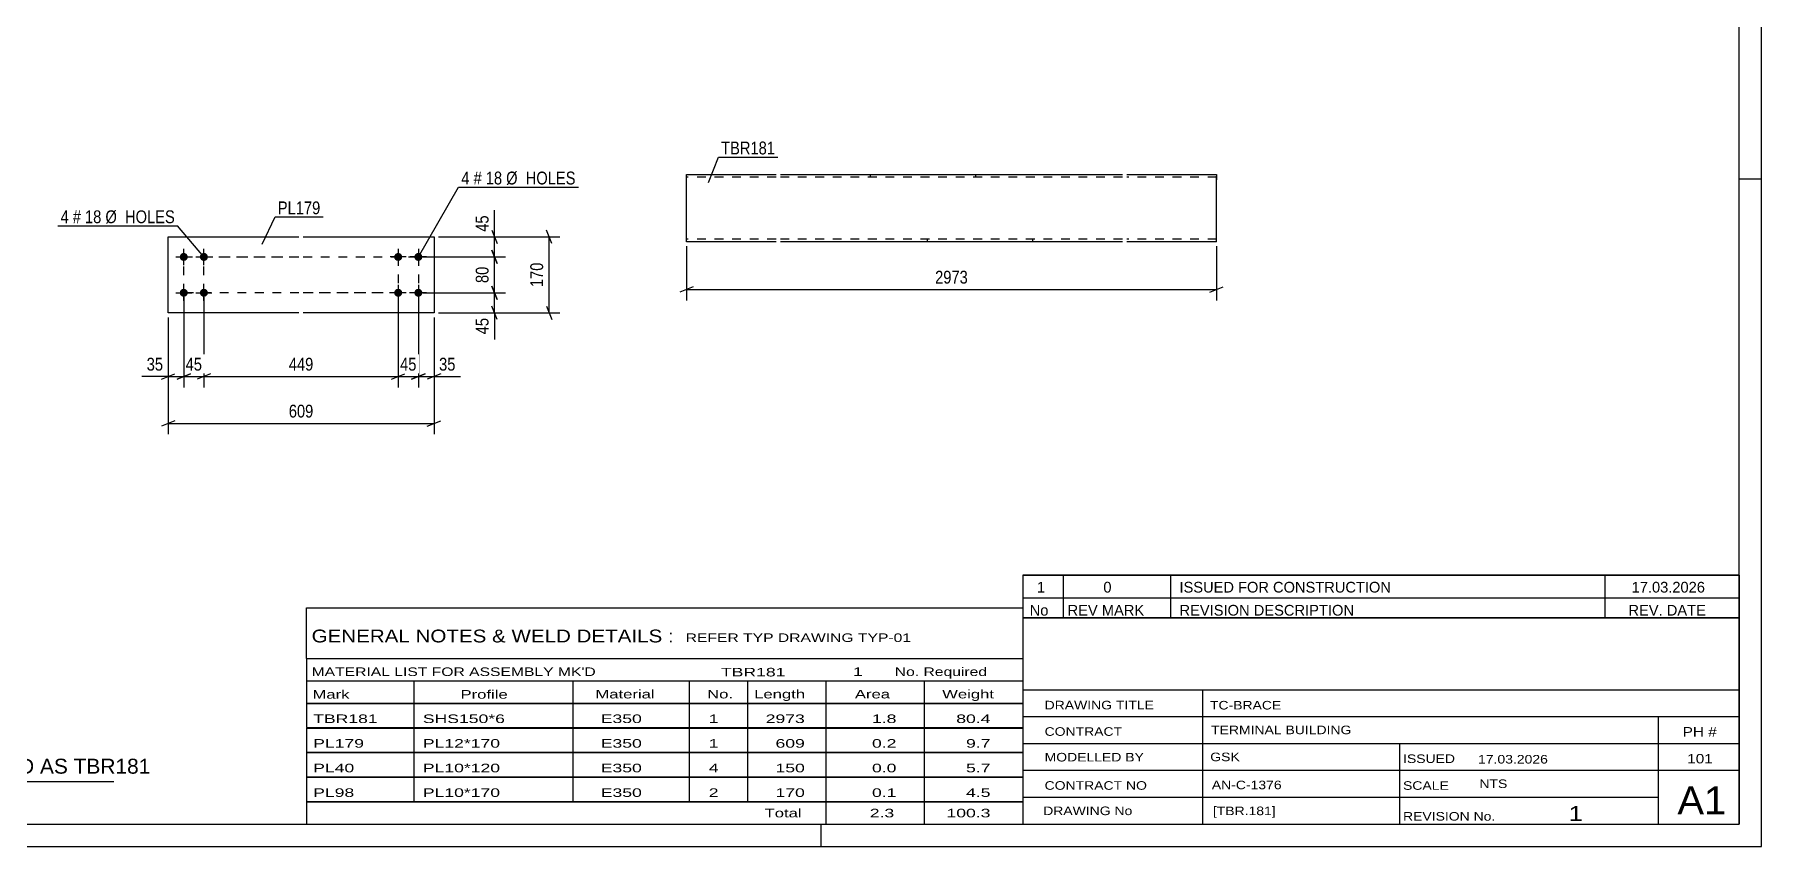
# Model space of a CAD drawing. Header units: millimetres. Extents: x 0 to 594, y 0 to 420.
# Drawn here: x 208.3 to 594, y 0 to 181.3 of the extents above; entities that cross this region are included whole.
import ezdxf

# ---------------------------------------------------------------- set-up
doc = ezdxf.new("R2010")
doc.units = ezdxf.units.MM
doc.linetypes.add('DXK_LINE_DOT2', pattern=[3.9198, 1.9599, -1.9599])
doc.styles.add('Arial', font='ARIAL.TTF', dxfattribs={"height": 0.2})
doc.styles.add('Arial Narrow', font='ARIALN.TTF', dxfattribs={"height": 0.2})

# ---------------------------------------------------------------- blocks, each defined once
blk = doc.blocks.new('Unknown-581560036-1128')
at = {"color": 5, "linetype": 'Continuous'}
for p, q in [((594, 0), (594, 420)), ((589, 5), (589, 415)), ((594, 149), (589, 149)), ((5, 5), (589, 5)), ((384, 0), (384, 5)), ((0, 0), (594, 0))]:
    blk.add_line(p, q, dxfattribs=at)
blk = doc.blocks.new('Bolt-581560036-3544 - 3542')
at = {"linetype": 'Continuous'}
for points in [[(289.49, 130.74, -1), (289.49, 132.54, -1)], [(293.99, 130.74, -1), (293.99, 132.54, -1)], [(289.49, 122.74, -1), (289.49, 124.54, -1)], [(293.99, 122.74, -1), (293.99, 124.54, -1)]]:
    blk.add_hatch(color=1, dxfattribs=at).paths.add_polyline_path(points)
at = {"color": 1, "linetype": 'Continuous'}
for p, q in [((291.29, 131.64), (287.69, 131.64)), ((289.49, 133.44), (289.49, 129.84)), ((295.79, 131.64), (292.19, 131.64)), ((293.99, 133.44), (293.99, 129.84)), ((291.29, 123.64), (287.69, 123.64)), ((289.49, 125.44), (289.49, 121.84)), ((295.79, 123.64), (292.19, 123.64)), ((293.99, 125.44), (293.99, 121.84))]:
    blk.add_line(p, q, dxfattribs=at)
blk = doc.blocks.new('Part-581560036-3543 - 3542')
at = {"color": 2, "linetype": 'Continuous'}
for p, q in [((238.09, 136.14), (267.29, 136.14)), ((238.09, 119.14), (238.09, 136.14)), ((268.29, 136.14), (297.49, 136.14)), ((297.49, 136.14), (297.49, 119.14)), ((267.29, 119.14), (238.09, 119.14)), ((297.49, 119.14), (268.29, 119.14))]:
    blk.add_line(p, q, dxfattribs=at)
blk = doc.blocks.new('Bolt-581560036-3545 - 3542')
at = {"linetype": 'Continuous'}
for points in [[(241.59, 132.54, -1), (241.59, 130.74, -1)], [(246.09, 132.54, -1), (246.09, 130.74, -1)], [(241.59, 124.54, -1), (241.59, 122.74, -1)], [(246.09, 124.54, -1), (246.09, 122.74, -1)]]:
    blk.add_hatch(color=1, dxfattribs=at).paths.add_polyline_path(points)
at = {"color": 1, "linetype": 'Continuous'}
for p, q in [((239.79, 131.64), (243.39, 131.64)), ((241.59, 129.84), (241.59, 133.44)), ((244.29, 131.64), (247.89, 131.64)), ((246.09, 129.84), (246.09, 133.44)), ((239.79, 123.64), (243.39, 123.64)), ((241.59, 121.84), (241.59, 125.44)), ((244.29, 123.64), (247.89, 123.64)), ((246.09, 121.84), (246.09, 125.44))]:
    blk.add_line(p, q, dxfattribs=at)
blk = doc.blocks.new('Part-581560036-1241 - 1223')
at = {"color": 2, "linetype": 'Continuous'}
for p, q in [((353.89, 135.13), (353.89, 150.04)), ((353.89, 150.04), (373.89, 150.04)), ((374.89, 150.04), (451.26, 150.04)), ((452.26, 150.04), (472.26, 150.04)), ((472.26, 150.04), (472.26, 149.95)), ((472.26, 149.95), (472.26, 148.84)), ((472.26, 135.04), (472.26, 148.84)), ((353.89, 135.04), (353.89, 135.13)), ((373.89, 135.04), (353.89, 135.04)), ((451.26, 135.04), (374.89, 135.04)), ((472.26, 135.04), (452.26, 135.04))]:
    blk.add_line(p, q, dxfattribs=at)
at = {"color": 7, "linetype": 'DXK_LINE_DOT2'}
for p, q in [((373.89, 149.44), (353.89, 149.44)), ((451.26, 149.44), (374.89, 149.44)), ((394.89, 150.04), (394.89, 149.44)), ((418.41, 150.04), (418.41, 149.44)), ((472.26, 149.44), (452.26, 149.44)), ((472.26, 148.84), (472.26, 149.69)), ((353.89, 135.64), (353.89, 135.69)), ((373.89, 135.64), (353.89, 135.64)), ((353.89, 135.04), (353.89, 135.04)), ((451.26, 135.64), (374.89, 135.64)), ((407.74, 135.04), (407.74, 135.64)), ((431.26, 135.04), (431.26, 135.64)), ((472.26, 135.64), (452.26, 135.64)), ((472.26, 135.64), (472.26, 135.69))]:
    blk.add_line(p, q, dxfattribs=at)
blk = doc.blocks.new('Rectangle-581560036-3716 - 3542')
at = {"color": 1, "linetype": 'DXK_LINE_DOT2'}
for p, q in [((241.59, 131.64), (267.29, 131.64)), ((241.59, 123.64), (241.59, 131.64)), ((268.29, 131.64), (293.99, 131.64)), ((293.99, 131.64), (293.99, 123.64)), ((267.29, 123.64), (241.59, 123.64)), ((293.99, 123.64), (268.29, 123.64))]:
    blk.add_line(p, q, dxfattribs=at)
blk = doc.blocks.new('Rectangle-581560036-3726 - 3542')
at = {"color": 1, "linetype": 'DXK_LINE_DOT2'}
for p, q in [((246.09, 131.64), (267.29, 131.64)), ((246.09, 123.64), (246.09, 131.64)), ((268.29, 131.64), (289.49, 131.64)), ((289.49, 131.64), (289.49, 123.64)), ((267.29, 123.64), (246.09, 123.64)), ((289.49, 123.64), (268.29, 123.64))]:
    blk.add_line(p, q, dxfattribs=at)
blk = doc.blocks.new('StraightDimension-581560036-3550 - 3542')
at = {"color": 7, "linetype": 'Continuous'}
for p, q in [((293.99, 122.64), (293.99, 102.51)), ((297.49, 118.14), (297.49, 102.51)), ((292.49, 104.31), (295.49, 105.51)), ((293.99, 104.91), (297.49, 104.91)), ((298.99, 105.51), (295.99, 104.31))]:
    blk.add_line(p, q, dxfattribs=at)
at = {"color": 0}
blk.add_wipeout([(302.87, 105.66), (302.87, 109.86), (298.02, 109.86), (298.02, 105.66)], dxfattribs=at)
at = {"color": 7, "linetype": 'Continuous'}
blk.add_line((297.49, 104.91), (303.4, 104.91), dxfattribs=at)
blk.add_line((297.49, 104.91), (303.4, 104.91), dxfattribs=at)
at = {"color": 3, "style": 'Arial Narrow'}
blk.add_text('35', height=2.863, dxfattribs=at).set_placement((298.62, 106.26))
blk = doc.blocks.new('StraightDimension-581560036-3551 - 3542')
at = {"color": 7, "linetype": 'Continuous'}
for p, q in [((289.49, 122.64), (289.49, 102.51)), ((293.99, 122.64), (293.99, 102.51)), ((287.99, 104.31), (290.99, 105.51)), ((289.49, 104.91), (293.99, 104.91)), ((295.49, 105.51), (292.49, 104.31))]:
    blk.add_line(p, q, dxfattribs=at)
at = {"color": 0}
blk.add_wipeout([(294.17, 105.66), (294.17, 109.86), (289.31, 109.86), (289.31, 105.66)], dxfattribs=at)
at = {"color": 3, "style": 'Arial Narrow'}
blk.add_text('45', height=2.863, dxfattribs=at).set_placement((289.91, 106.26))
blk = doc.blocks.new('StraightDimension-581560036-3552 - 3542')
at = {"color": 7, "linetype": 'Continuous'}
for p, q in [((246.09, 122.64), (246.09, 102.51)), ((289.49, 122.64), (289.49, 102.51)), ((247.59, 105.51), (244.59, 104.31)), ((246.09, 104.91), (289.49, 104.91)), ((287.99, 104.31), (290.99, 105.51))]:
    blk.add_line(p, q, dxfattribs=at)
at = {"color": 0}
blk.add_wipeout([(271.13, 105.66), (271.13, 109.86), (264.45, 109.86), (264.45, 105.66)], dxfattribs=at)
at = {"color": 3, "style": 'Arial Narrow'}
blk.add_text('449', height=2.863, dxfattribs=at).set_placement((265.05, 106.26))
blk = doc.blocks.new('StraightDimension-581560036-3553 - 3542')
at = {"color": 7, "linetype": 'Continuous'}
for p, q in [((241.59, 122.64), (241.59, 102.51)), ((246.09, 122.64), (246.09, 102.51)), ((240.09, 104.31), (243.09, 105.51)), ((241.59, 104.91), (246.09, 104.91)), ((247.59, 105.51), (244.59, 104.31))]:
    blk.add_line(p, q, dxfattribs=at)
at = {"color": 0}
blk.add_wipeout([(246.27, 105.66), (246.27, 109.86), (241.41, 109.86), (241.41, 105.66)], dxfattribs=at)
at = {"color": 3, "style": 'Arial Narrow'}
blk.add_text('45', height=2.863, dxfattribs=at).set_placement((242.01, 106.26))
blk = doc.blocks.new('StraightDimension-581560036-3554 - 3542')
at = {"color": 7, "linetype": 'Continuous'}
for p, q in [((241.59, 122.64), (241.59, 102.51)), ((238.09, 118.14), (238.09, 102.51)), ((236.59, 104.31), (239.59, 105.51)), ((238.09, 104.91), (241.59, 104.91)), ((243.09, 105.51), (240.09, 104.31))]:
    blk.add_line(p, q, dxfattribs=at)
at = {"color": 0}
blk.add_wipeout([(237.57, 105.66), (237.57, 109.86), (232.71, 109.86), (232.71, 105.66)], dxfattribs=at)
at = {"color": 7, "linetype": 'Continuous'}
blk.add_line((238.09, 104.91), (232.19, 104.91), dxfattribs=at)
blk.add_line((238.09, 104.91), (232.19, 104.91), dxfattribs=at)
at = {"color": 3, "style": 'Arial Narrow'}
blk.add_text('35', height=2.863, dxfattribs=at).set_placement((233.31, 106.26))
blk = doc.blocks.new('StraightDimension-581560036-3570 - 3542')
at = {"color": 7, "linetype": 'Continuous'}
for p, q in [((238.09, 118.14), (238.09, 92.03)), ((297.49, 118.14), (297.49, 92.03)), ((239.59, 95.03), (236.59, 93.83)), ((238.09, 94.43), (297.49, 94.43)), ((295.99, 93.83), (298.99, 95.03))]:
    blk.add_line(p, q, dxfattribs=at)
at = {"color": 0}
blk.add_wipeout([(271.13, 95.18), (271.13, 99.38), (264.45, 99.38), (264.45, 95.18)], dxfattribs=at)
at = {"color": 3, "style": 'Arial Narrow'}
blk.add_text('609', height=2.863, dxfattribs=at).set_placement((265.05, 95.78))
blk = doc.blocks.new('StraightDimension-581560036-3590 - 3542')
at = {"color": 7, "linetype": 'Continuous'}
for p, q in [((298.49, 136.14), (325.61, 136.14)), ((323.81, 134.64), (322.61, 137.64)), ((323.21, 119.14), (323.21, 136.14)), ((322.61, 120.64), (323.81, 117.64)), ((298.49, 119.14), (325.61, 119.14))]:
    blk.add_line(p, q, dxfattribs=at)
at = {"color": 0}
blk.add_wipeout([(322.46, 130.98), (318.26, 130.98), (318.26, 124.3), (322.46, 124.3)], dxfattribs=at)
at = {"color": 3, "style": 'Arial Narrow'}
blk.add_text('170', height=2.863, rotation=90.0002, dxfattribs=at).set_placement((321.86, 124.9))
blk = doc.blocks.new('StraightDimension-581560036-3692 - 3542')
at = {"color": 7, "linetype": 'Continuous'}
for p, q in [((298.49, 136.14), (313.42, 136.14)), ((310.42, 137.64), (311.62, 134.64)), ((311.02, 131.64), (311.02, 136.14)), ((294.99, 131.64), (313.42, 131.64)), ((311.62, 130.14), (310.42, 133.14))]:
    blk.add_line(p, q, dxfattribs=at)
at = {"color": 0}
blk.add_wipeout([(310.27, 141.52), (306.07, 141.52), (306.07, 136.66), (310.27, 136.66)], dxfattribs=at)
at = {"color": 7, "linetype": 'Continuous'}
blk.add_line((311.02, 136.14), (311.02, 142.05), dxfattribs=at)
blk.add_line((311.02, 136.14), (311.02, 142.05), dxfattribs=at)
at = {"color": 3, "style": 'Arial Narrow'}
blk.add_text('45', height=2.863, rotation=90.0002, dxfattribs=at).set_placement((309.67, 137.26))
blk = doc.blocks.new('StraightDimension-581560036-3693 - 3542')
at = {"color": 7, "linetype": 'Continuous'}
for p, q in [((294.99, 131.64), (313.42, 131.64)), ((310.42, 133.14), (311.62, 130.14)), ((311.02, 123.64), (311.02, 131.64)), ((294.99, 123.64), (313.42, 123.64)), ((311.62, 122.14), (310.42, 125.14))]:
    blk.add_line(p, q, dxfattribs=at)
at = {"color": 0}
blk.add_wipeout([(310.27, 130.07), (306.07, 130.07), (306.07, 125.21), (310.27, 125.21)], dxfattribs=at)
at = {"color": 3, "style": 'Arial Narrow'}
blk.add_text('80', height=2.863, rotation=90.0002, dxfattribs=at).set_placement((309.67, 125.81))
blk = doc.blocks.new('StraightDimension-581560036-3694 - 3542')
at = {"color": 7, "linetype": 'Continuous'}
for p, q in [((294.99, 123.64), (313.42, 123.64)), ((310.42, 125.14), (311.62, 122.14)), ((311.02, 119.14), (311.02, 123.64)), ((311.62, 117.64), (310.42, 120.64)), ((298.49, 119.14), (313.42, 119.14))]:
    blk.add_line(p, q, dxfattribs=at)
at = {"color": 0}
blk.add_wipeout([(310.27, 118.61), (306.07, 118.61), (306.07, 113.76), (310.27, 113.76)], dxfattribs=at)
at = {"color": 7, "linetype": 'Continuous'}
blk.add_line((311.02, 119.14), (311.02, 113.23), dxfattribs=at)
blk.add_line((311.02, 119.14), (311.02, 113.23), dxfattribs=at)
at = {"color": 3, "style": 'Arial Narrow'}
blk.add_text('45', height=2.863, rotation=90.0002, dxfattribs=at).set_placement((309.67, 114.36))
blk = doc.blocks.new('StraightDimension-581560036-1324 - 1223')
at = {"color": 7, "linetype": 'Continuous'}
for p, q in [((353.89, 134.04), (353.89, 121.94)), ((472.26, 134.04), (472.26, 121.94)), ((355.39, 124.94), (352.39, 123.74)), ((353.89, 124.34), (472.26, 124.34)), ((470.76, 123.74), (473.76, 124.94))]:
    blk.add_line(p, q, dxfattribs=at)
at = {"color": 0}
blk.add_wipeout([(417.33, 125.09), (417.33, 129.29), (408.82, 129.29), (408.82, 125.09)], dxfattribs=at)
at = {"color": 3, "style": 'Arial Narrow'}
blk.add_text('2973', height=2.863, dxfattribs=at).set_placement((409.42, 125.69))
blk = doc.blocks.new('Unknown-581560036-4427')
at = {"color": 7, "linetype": 'Continuous'}
for p, q in [((429, 51.05), (429, 5)), ((429, 51.05), (589, 51.05)), ((589, 51), (589, 5)), ((429, 35), (589, 35)), ((469.14, 35), (469.14, 5)), ((429, 29), (589, 29)), ((571, 5.05), (571, 29.05)), ((429, 23), (589, 23)), ((513.14, 23), (513.14, 5)), ((429, 17), (589, 17)), ((429, 11), (571, 11)), ((429, 5), (589, 5))]:
    blk.add_line(p, q, dxfattribs=at)
at = {"color": 7, "style": 'Arial Narrow'}
for s, height, width, p in [('DRAWING TITLE', 1.9089, 1.425378, (433.88, 30.61)), ('TC-BRACE', 1.909, 1.425378, (470.81, 30.59)), ('TERMINAL BUILDING', 1.9089, 1.425378, (471.06, 25.07)), ('CONTRACT', 1.909, 1.425378, (433.88, 24.71)), ('MODELLED BY', 1.9089, 1.425378, (433.88, 18.98)), ('GSK', 1.909, 1.425378, (470.88, 19.04)), ('ISSUED', 1.909, 1.425378, (513.94, 18.64)), ('17.03.2026', 1.909, 1.425378, (530.69, 18.52)), ('CONTRACT NO', 1.9089, 1.425378, (433.88, 12.66)), ('AN-C-1376', 1.909, 1.425378, (471.23, 12.78)), ('SCALE', 1.909, 1.425378, (513.94, 12.65)), ('A1', 6.204, 1.25, (575.24, 7.2)), ('DRAWING No', 1.909, 1.425378, (433.56, 7)), ('[TBR.181]', 1.909, 1.425378, (471.46, 6.99)), ('1', 3.34, 1.5, (550.91, 5.68)), ('REVISION No.', 1.9089, 1.425378, (513.94, 5.77))]:
    blk.add_text(s, height=height, dxfattribs=dict(at, width=width)).set_placement(p)
at = {"color": 7, "linetype": 'Continuous', "style": 'Arial Narrow'}
for s, height, width, p in [('PH #', 2.1, 1.42538, (576.4, 24.55)), ('101', 2.1, 1.42538, (577.41, 18.55)), ('NTS', 1.909, 1.425378, (531, 13.05))]:
    blk.add_text(s, height=height, dxfattribs=dict(at, width=width)).set_placement(p)
blk = doc.blocks.new('Unknown-581560036-4428')
at = {"color": 7, "linetype": 'Continuous'}
for p, q in [((429, 60.55), (589, 60.55)), ((589, 60.55), (429, 60.55)), ((429, 60.55), (429, 55.55)), ((438, 60.55), (438, 55.55)), ((462, 60.55), (462, 55.55)), ((559, 60.55), (559, 55.55)), ((589, 60.55), (589, 55.55)), ((429, 55.55), (589, 55.55)), ((429, 55.55), (429, 51.05)), ((429, 55.55), (589, 55.55)), ((438, 55.55), (438, 51.05)), ((462, 55.55), (462, 51.05)), ((559, 55.55), (559, 51.05)), ((589, 55.55), (589, 51.05)), ((589, 51.05), (429, 51.05))]:
    blk.add_line(p, q, dxfattribs=at)
at = {"color": 7, "linetype": 'Continuous', "style": 'Arial Narrow'}
for s, height, width, p in [('1', 2.39, 1.196471, (432.16, 56.7)), ('0', 2.39, 1.196471, (447, 56.7)), ('ISSUED FOR CONSTRUCTION', 2.3861, 1.196471, (464, 56.7)), ('17.03.2026', 2.386, 1.196471, (565, 56.7)), ('No', 2.386, 1.2, (430.54, 51.55)), ('REV MARK', 2.386, 1.2, (439, 51.55)), ('REVISION DESCRIPTION', 2.3861, 1.2, (464, 51.55)), ('REV. DATE', 2.386, 1.2, (564.28, 51.55))]:
    blk.add_text(s, height=height, dxfattribs=dict(at, width=width)).set_placement(p)
blk = doc.blocks.new('Unknown-581560036-4429')
at = {"color": 7, "linetype": 'Continuous'}
for p, q in [((269, 53.25), (429, 53.25)), ((269, 42), (269, 53.25)), ((429, 53.25), (429, 42)), ((269, 42), (429, 42)), ((269, 42), (269, 37)), ((429, 42), (429, 37)), ((269, 37), (429, 37)), ((269, 37), (269, 32)), ((293, 37), (293, 32)), ((328.5, 37), (328.5, 32)), ((354.5, 37), (354.5, 32)), ((367.5, 37), (367.5, 32)), ((385, 37), (385, 32)), ((407, 37), (407, 32)), ((429, 37), (429, 32)), ((269, 32), (429, 32)), ((269, 31.95), (269, 26.55)), ((269, 31.95), (429, 31.95)), ((293, 32), (293, 26.5)), ((328.5, 32), (328.5, 26.5)), ((354.5, 32), (354.5, 26.5)), ((367.5, 32), (367.5, 26.5)), ((385, 32), (385, 26.5)), ((407, 32), (407, 26.5)), ((429, 31.95), (429, 26.55)), ((269, 26.55), (429, 26.55)), ((269, 26.45), (269, 21.05)), ((269, 26.45), (429, 26.45)), ((293, 26.5), (293, 21)), ((328.5, 26.5), (328.5, 21)), ((354.5, 26.5), (354.5, 21)), ((367.5, 26.5), (367.5, 21)), ((385, 26.5), (385, 21)), ((407, 26.5), (407, 21)), ((429, 26.45), (429, 21.05)), ((269, 21.05), (429, 21.05)), ((269, 20.95), (269, 15.55)), ((269, 20.95), (429, 20.95)), ((293, 21), (293, 15.5)), ((328.5, 21), (328.5, 15.5)), ((354.5, 21), (354.5, 15.5)), ((367.5, 21), (367.5, 15.5)), ((385, 21), (385, 15.5)), ((407, 21), (407, 15.5)), ((429, 20.95), (429, 15.55)), ((269, 15.55), (429, 15.55)), ((269, 15.45), (269, 10.05)), ((269, 15.45), (429, 15.45)), ((293, 15.5), (293, 10)), ((328.5, 15.5), (328.5, 10)), ((354.5, 15.5), (354.5, 10)), ((367.5, 15.5), (367.5, 10)), ((385, 15.5), (385, 10)), ((407, 15.5), (407, 10)), ((429, 15.45), (429, 10.05)), ((269, 10.05), (429, 10.05)), ((269, 10), (429, 10)), ((269, 10), (269, 5)), ((385, 10), (385, 5)), ((407, 10), (407, 5)), ((429, 10), (429, 5)), ((269, 5), (429, 5))]:
    blk.add_line(p, q, dxfattribs=at)
at = {"color": 7, "style": 'Arial Narrow'}
for s, height, width, p in [('GENERAL NOTES & WELD DETAILS :', 2.8633, 1.4, (270.15, 45.56)), ('REFER TYP DRAWING TYP-01', 1.9089, 1.6, (353.7, 45.66)), ("MATERIAL LIST FOR ASSEMBLY MK'D", 1.9089, 1.6, (270.15, 38.06)), ('TBR181', 1.909, 1.794707, (361.59, 37.97)), ('1', 1.91, 1.794707, (391.08, 38.06)), ('No. Required', 1.9089, 1.6, (400.41, 38.06)), ('Mark', 1.909, 1.7, (270.34, 33)), ('Profile', 1.909, 1.7, (303.41, 33)), ('Material', 1.909, 1.7, (333.54, 33.06)), ('No.', 1.909, 1.7, (358.5, 33.06)), ('Length', 1.909, 1.7, (369, 33.06)), ('Area', 1.909, 1.7, (391.5, 33.06)), ('Weight', 1.909, 1.7, (411, 33.06))]:
    blk.add_text(s, height=height, dxfattribs=dict(at, width=width)).set_placement(p)
at = {"color": 7, "linetype": 'Continuous', "style": 'Arial Narrow'}
for s, height, width, p in [('TBR181', 1.909, 1.794707, (270.5, 27.56)), ('SHS150*6', 1.909, 1.794707, (295, 27.56)), ('E350', 1.909, 1.794707, (334.74, 27.56)), ('1', 1.91, 1.794707, (358.86, 27.56)), ('2973', 1.909, 1.794707, (371.58, 27.56)), ('1.8', 1.909, 1.794707, (395.32, 27.56)), ('80.4', 1.909, 1.794707, (414.14, 27.56)), ('PL179', 1.909, 1.794707, (270.5, 22.06)), ('PL12*170', 1.909, 1.794707, (295, 22.06)), ('E350', 1.909, 1.794707, (334.74, 22.06)), ('1', 1.91, 1.794707, (358.86, 22.06)), ('609', 1.909, 1.794707, (373.77, 22.06)), ('0.2', 1.909, 1.794707, (395.32, 22.06)), ('9.7', 1.909, 1.794707, (416.33, 22.06)), ('PL40', 1.909, 1.794707, (270.5, 16.56)), ('PL10*120', 1.909, 1.794707, (295, 16.56)), ('E350', 1.909, 1.794707, (334.74, 16.56)), ('4', 1.91, 1.794707, (358.86, 16.56)), ('150', 1.909, 1.794707, (373.77, 16.56)), ('0.0', 1.909, 1.794707, (395.32, 16.56)), ('5.7', 1.909, 1.794707, (416.33, 16.56)), ('PL98', 1.909, 1.794707, (270.5, 11.06)), ('PL10*170', 1.909, 1.794707, (295, 11.06)), ('E350', 1.909, 1.794707, (334.74, 11.06)), ('2', 1.91, 1.794707, (358.86, 11.06)), ('170', 1.909, 1.794707, (373.77, 11.06)), ('0.1', 1.909, 1.794707, (395.32, 11.06)), ('4.5', 1.909, 1.794707, (416.33, 11.06)), ('Total', 1.909, 1.7, (371.33, 6.5)), ('2.3', 1.909, 1.794707, (394.83, 6.5)), ('100.3', 1.909, 1.794707, (411.96, 6.5))]:
    blk.add_text(s, height=height, dxfattribs=dict(at, width=width)).set_placement(p)
blk = doc.blocks.new('Unknown-581560036-4430')
at = {"color": 7, "linetype": 'Continuous'}
blk.add_line((156, 14.5), (226, 14.5), dxfattribs=at)
at = {"color": 7, "style": 'Arial'}
blk.add_text('ONE-TCH-BRACE MARKED AS TBR181', height=3.3428, dxfattribs=at).set_placement((147.99, 16.25))
blk = doc.blocks.new('Mark-581560036-3593 - 3542')
at = {"color": 0}
blk.add_wipeout([(272.11, 141.17), (272.11, 144.17), (262.6, 144.17), (262.6, 141.17)], dxfattribs=at)
blk.add_wipeout([(272.11, 141.17), (272.11, 144.17), (262.6, 144.17), (262.6, 141.17)], dxfattribs=at)
at = {"color": 30, "linetype": 'Continuous'}
for p, q in [((259.08, 134.5), (262, 140.57)), ((262, 140.57), (272.71, 140.57))]:
    blk.add_line(p, q, dxfattribs=at)
at = {"color": 3, "style": 'Arial Narrow'}
blk.add_text('PL179', height=2.863, dxfattribs=at).set_placement((262.6, 141.17))
blk = doc.blocks.new('Mark-581560036-3596 - 3542')
at = {"color": 0}
blk.add_wipeout([(305.42, 147.83), (305.42, 150.83), (303.59, 150.83), (303.59, 147.83)], dxfattribs=at)
blk.add_wipeout([(305.42, 147.83), (305.42, 150.83), (303.59, 150.83), (303.59, 147.83)], dxfattribs=at)
at = {"color": 7, "linetype": 'Continuous'}
blk.add_line((293.99, 131.64), (302.99, 147.23), dxfattribs=at)
at = {"color": 0}
blk.add_wipeout([(308.15, 147.83), (308.15, 150.83), (306.32, 150.83), (306.32, 147.83)], dxfattribs=at)
blk.add_wipeout([(308.15, 147.83), (308.15, 150.83), (306.32, 150.83), (306.32, 147.83)], dxfattribs=at)
at = {"color": 3, "style": 'Arial Narrow'}
blk.add_text('4', height=2.86, dxfattribs=at).set_placement((303.59, 147.83))
at = {"color": 0}
blk.add_wipeout([(312.7, 147.83), (312.7, 150.83), (309.05, 150.83), (309.05, 147.83)], dxfattribs=at)
blk.add_wipeout([(312.7, 147.83), (312.7, 150.83), (309.05, 150.83), (309.05, 147.83)], dxfattribs=at)
at = {"color": 3, "style": 'Arial Narrow'}
blk.add_text('#', height=2.86, dxfattribs=at).set_placement((306.32, 147.83))
at = {"color": 0}
blk.add_wipeout([(329.13, 147.83), (329.13, 150.83), (313.6, 150.83), (313.6, 147.83)], dxfattribs=at)
blk.add_wipeout([(329.13, 147.83), (329.13, 150.83), (313.6, 150.83), (313.6, 147.83)], dxfattribs=at)
at = {"color": 7, "linetype": 'Continuous'}
blk.add_line((302.99, 147.23), (329.73, 147.23), dxfattribs=at)
at = {"color": 3, "style": 'Arial Narrow'}
for s, p in [('18', (309.05, 147.83)), ('Ø  HOLES', (313.6, 147.83))]:
    blk.add_text(s, height=2.863, dxfattribs=at).set_placement(p)
blk = doc.blocks.new('Mark-581560036-3597 - 3542')
at = {"color": 0}
blk.add_wipeout([(215.9, 139.18), (215.9, 142.18), (214.08, 142.18), (214.08, 139.18)], dxfattribs=at)
blk.add_wipeout([(215.9, 139.18), (215.9, 142.18), (214.08, 142.18), (214.08, 139.18)], dxfattribs=at)
blk.add_wipeout([(218.63, 139.18), (218.63, 142.18), (216.8, 142.18), (216.8, 139.18)], dxfattribs=at)
blk.add_wipeout([(218.63, 139.18), (218.63, 142.18), (216.8, 142.18), (216.8, 139.18)], dxfattribs=at)
at = {"color": 3, "style": 'Arial Narrow'}
blk.add_text('4', height=2.86, dxfattribs=at).set_placement((214.08, 139.18))
at = {"color": 0}
blk.add_wipeout([(223.19, 139.18), (223.19, 142.18), (219.53, 142.18), (219.53, 139.18)], dxfattribs=at)
blk.add_wipeout([(223.19, 139.18), (223.19, 142.18), (219.53, 142.18), (219.53, 139.18)], dxfattribs=at)
at = {"color": 3, "style": 'Arial Narrow'}
blk.add_text('#', height=2.86, dxfattribs=at).set_placement((216.8, 139.18))
at = {"color": 0}
blk.add_wipeout([(239.62, 139.18), (239.62, 142.18), (224.09, 142.18), (224.09, 139.18)], dxfattribs=at)
blk.add_wipeout([(239.62, 139.18), (239.62, 142.18), (224.09, 142.18), (224.09, 139.18)], dxfattribs=at)
at = {"color": 7, "linetype": 'Continuous'}
for p in [(213.48, 138.58), (246.09, 131.64)]:
    blk.add_line(p, (240.22, 138.58), dxfattribs=at)
at = {"color": 3, "style": 'Arial Narrow'}
for s, p in [('18', (219.53, 139.18)), ('Ø  HOLES', (224.09, 139.18))]:
    blk.add_text(s, height=2.863, dxfattribs=at).set_placement(p)
blk = doc.blocks.new('Mark-581560036-1236 - 1223')
at = {"color": 0}
blk.add_wipeout([(373.67, 154.54), (373.67, 157.54), (361.62, 157.54), (361.62, 154.54)], dxfattribs=at)
blk.add_wipeout([(373.67, 154.54), (373.67, 157.54), (361.62, 157.54), (361.62, 154.54)], dxfattribs=at)
at = {"color": 30, "linetype": 'Continuous'}
for p, q in [((358.79, 148.29), (361.02, 153.94)), ((361.02, 153.94), (374.27, 153.94))]:
    blk.add_line(p, q, dxfattribs=at)
at = {"color": 3, "style": 'Arial Narrow'}
blk.add_text('TBR181', height=2.863, dxfattribs=at).set_placement((361.62, 154.54))

msp = doc.modelspace()

# ---------------------------------------------------------------- block references
for name in ['Unknown-581560036-1128', 'Part-581560036-1241 - 1223', 'Part-581560036-3543 - 3542', 'Bolt-581560036-3545 - 3542', 'Rectangle-581560036-3716 - 3542', 'Rectangle-581560036-3726 - 3542', 'Bolt-581560036-3544 - 3542', 'Unknown-581560036-4428', 'Unknown-581560036-4429', 'Unknown-581560036-4427', 'Unknown-581560036-4430']:
    msp.add_blockref(name, (0, 0))

# ---------------------------------------------------------------- next in the draw order: block references
for name in ['Mark-581560036-1236 - 1223', 'Mark-581560036-3593 - 3542', 'Mark-581560036-3597 - 3542', 'StraightDimension-581560036-1324 - 1223', 'StraightDimension-581560036-3550 - 3542']:
    msp.add_blockref(name, (0, 0))

# ---------------------------------------------------------------- next in the draw order: block references
msp.add_blockref('StraightDimension-581560036-3551 - 3542', (0, 0))

# ---------------------------------------------------------------- next in the draw order: block references
msp.add_blockref('StraightDimension-581560036-3552 - 3542', (0, 0))

# ---------------------------------------------------------------- next in the draw order: block references
msp.add_blockref('StraightDimension-581560036-3553 - 3542', (0, 0))

# ---------------------------------------------------------------- next in the draw order: block references
msp.add_blockref('StraightDimension-581560036-3554 - 3542', (0, 0))

# ---------------------------------------------------------------- next in the draw order: block references
msp.add_blockref('StraightDimension-581560036-3570 - 3542', (0, 0))

# ---------------------------------------------------------------- next in the draw order: block references
msp.add_blockref('StraightDimension-581560036-3590 - 3542', (0, 0))

# ---------------------------------------------------------------- next in the draw order: block references
msp.add_blockref('StraightDimension-581560036-3692 - 3542', (0, 0))

# ---------------------------------------------------------------- next in the draw order: block references
msp.add_blockref('StraightDimension-581560036-3693 - 3542', (0, 0))

# ---------------------------------------------------------------- next in the draw order: block references
for name in ['Mark-581560036-3596 - 3542', 'StraightDimension-581560036-3694 - 3542']:
    msp.add_blockref(name, (0, 0))

doc.saveas('drawing.dxf')
